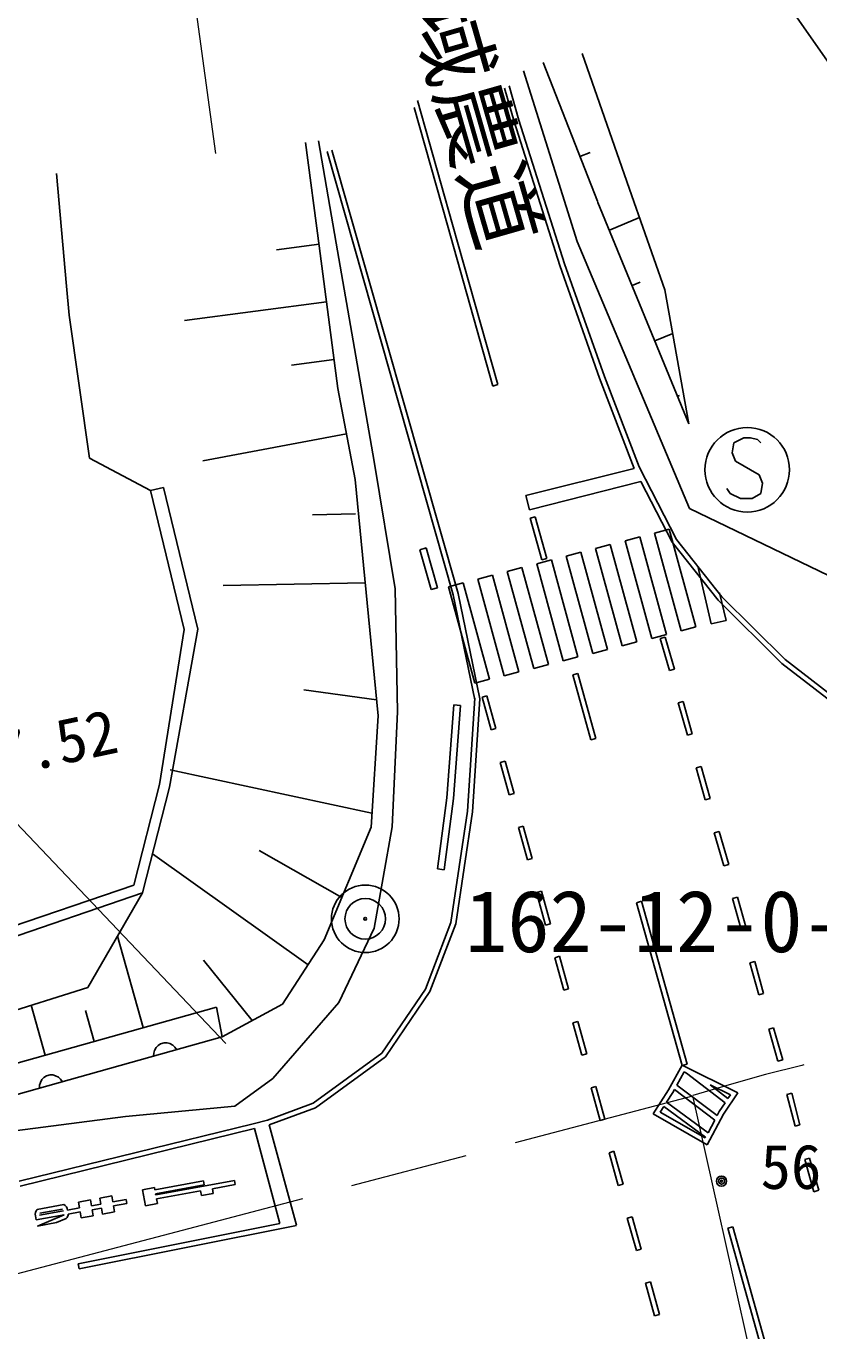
# Model space of a CAD drawing. Units: millimetres on the paper. Extents: x 40 to 680, y 20 to 380.
# Drawn here: x 194.76 to 218.21, y 302.55 to 341.17 of the extents above; entities that cross this region are included whole.
import ezdxf
from ezdxf.enums import TextEntityAlignment as Align

# ---------------------------------------------------------------- set-up
doc = ezdxf.new("R2010")
doc.units = ezdxf.units.MM
doc.linetypes.add('CHAIN', pattern=[18.5, 12, -1.5, 3.5, -1.5])
for name, color, linetype, lineweight in [('M-BGD', 7, 'Continuous', 25), ('M-BGD-EXST', 7, 'Continuous', 25), ('M-BMK', 2, 'CHAIN', 13), ('M-BMK-SRVR', 3, 'Continuous', 25), ('M-STR-HTXT', 7, 'Continuous', 13), ('M-STR-STRC', 7, 'Continuous', 25)]:
    doc.layers.add(name, color=color, linetype=linetype, lineweight=lineweight)
doc.styles.add('ＭＳ ゴシック', font='')
doc.styles.get('ＭＳ ゴシック').set_extended_font_data('MS Gothic')

msp = doc.modelspace()

# ---------------------------------------------------------------- linework, layer by layer
at = {"layer": 'M-BGD'}
for p, q in [((233.345, 318.766), (217.056, 342.15)), ((211.208, 340.357), (212.683, 336.144)), ((209.474, 339.848), (210.733, 335.833)), ((211.665, 335.982), (210.056, 340.088)), ((209.195, 338.339), (208.913, 339.331)), ((209.339, 338.382), (209.05, 339.398)), ((206.243, 338.757), (207.226, 335.273)), ((206.339, 338.968), (207.375, 335.296)), ((210.545, 334.081), (209.195, 338.339)), ((210.687, 334.129), (209.339, 338.382)), ((203.032, 337.72), (203.434, 334.667)), ((203.938, 334.747), (203.415, 337.77)), ((203.808, 337.496), (207.545, 324.375)), ((203.664, 337.455), (207.399, 324.339)), ((211.146, 337.307), (211.444, 337.424)), ((195.959, 333.473), (195.664, 336.8)), ((211.678, 335.95), (211.665, 335.982)), ((214.37, 329.394), (211.678, 335.95)), ((212.683, 336.144), (213.658, 333.361)), ((210.733, 335.833), (211.058, 334.795)), ((207.226, 335.273), (208.568, 330.515)), ((207.375, 335.296), (208.713, 330.556)), ((212.014, 335.13), (212.91, 335.498)), ((211.058, 334.795), (214.388, 326.891)), ((203.428, 334.711), (202.166, 334.545)), ((203.434, 334.667), (203.988, 330.443)), ((205.059, 328.277), (203.938, 334.747)), ((211.726, 330.748), (210.545, 334.081)), ((211.867, 330.8), (210.687, 334.129)), ((196.036, 332.608), (195.959, 333.473)), ((212.687, 333.492), (212.93, 333.591)), ((213.658, 333.361), (214.37, 329.394)), ((203.652, 333.004), (199.446, 332.451)), ((196.639, 328.382), (196.036, 332.608)), ((213.36, 331.853), (213.89, 332.07)), ((203.876, 331.296), (202.615, 331.131)), ((208.568, 330.515), (208.713, 330.556)), ((212.752, 328.074), (211.726, 330.748)), ((212.894, 328.123), (211.867, 330.8)), ((203.988, 330.443), (204.492, 327.753)), ((214.033, 330.214), (214.086, 330.236)), ((204.24, 329.098), (199.993, 328.303)), ((198.441, 327.42), (196.639, 328.382)), ((205.676, 324.514), (205.059, 328.277)), ((209.547, 327.274), (212.752, 328.074)), ((214.003, 325.977), (212.894, 328.123)), ((198.83, 327.514), (198.441, 327.42)), ((199.848, 323.319), (198.83, 327.514)), ((205.177, 320.753), (204.492, 327.753)), ((209.648, 326.85), (212.949, 327.69)), ((213.876, 325.895), (212.949, 327.69)), ((199.439, 323.31), (198.441, 327.42)), ((209.547, 327.274), (209.648, 326.85)), ((204.51, 326.73), (203.235, 326.706)), ((214.388, 326.891), (218.495, 324.907)), ((209.821, 326.643), (209.677, 326.603)), ((210.018, 325.372), (209.677, 326.603)), ((210.162, 325.412), (209.821, 326.643)), ((212.478, 325.935), (212.912, 326.054)), ((213.268, 323.045), (212.478, 325.935)), ((212.912, 326.054), (213.702, 323.164)), ((213.349, 326.162), (213.783, 326.281)), ((214.14, 323.267), (213.349, 326.162)), ((213.783, 326.281), (214.574, 323.385)), ((215.344, 324.277), (214.003, 325.977)), ((206.406, 325.667), (206.599, 325.723)), ((206.744, 324.49), (206.406, 325.667)), ((206.936, 324.545), (206.599, 325.723)), ((210.737, 325.481), (211.171, 325.599)), ((211.171, 325.599), (211.957, 322.721)), ((211.608, 325.708), (212.042, 325.826)), ((212.395, 322.824), (211.608, 325.708)), ((212.042, 325.826), (212.829, 322.943)), ((215.232, 324.177), (213.876, 325.895)), ((208.995, 325.026), (209.429, 325.145)), ((209.429, 325.145), (210.212, 322.279)), ((209.866, 325.253), (210.3, 325.372)), ((210.651, 322.381), (209.866, 325.253)), ((210.162, 325.412), (210.018, 325.372)), ((210.3, 325.372), (211.085, 322.5)), ((211.523, 322.603), (210.737, 325.481)), ((215.021, 323.48), (214.635, 325.18)), ((208.124, 324.799), (208.558, 324.918)), ((208.906, 321.939), (208.124, 324.799)), ((208.558, 324.918), (209.34, 322.057)), ((209.778, 322.16), (208.995, 325.026)), ((204.792, 324.687), (200.596, 324.611)), ((205.676, 324.514), (205.751, 320.875)), ((206.744, 324.49), (206.936, 324.545)), ((207.253, 324.572), (207.687, 324.691)), ((208.034, 321.717), (207.253, 324.572)), ((207.545, 324.375), (208.185, 321.263)), ((207.687, 324.691), (208.468, 321.836)), ((215.277, 324.396), (215.474, 323.574)), ((207.399, 324.339), (208.038, 321.233)), ((217.112, 322.307), (215.232, 324.177)), ((217.212, 322.42), (215.344, 324.277)), ((199.439, 323.31), (198.714, 318.718)), ((199.848, 323.319), (199.005, 318.644)), ((214.574, 323.385), (214.14, 323.267)), ((215.474, 323.574), (215.021, 323.48)), ((212.829, 322.943), (212.395, 322.824)), ((213.702, 323.164), (213.268, 323.045)), ((213.522, 323.045), (213.667, 323.086)), ((213.793, 322.093), (213.522, 323.045)), ((213.937, 322.134), (213.667, 323.086)), ((211.085, 322.5), (210.651, 322.381)), ((211.957, 322.721), (211.523, 322.603)), ((209.34, 322.057), (208.906, 321.939)), ((210.212, 322.279), (209.778, 322.16)), ((213.793, 322.093), (213.937, 322.134)), ((219.611, 320.378), (217.112, 322.307)), ((219.697, 320.502), (217.212, 322.42)), ((208.468, 321.836), (208.034, 321.717)), ((210.933, 321.97), (211.078, 322.011)), ((211.471, 320.048), (210.933, 321.97)), ((211.615, 320.088), (211.078, 322.011)), ((205.131, 321.227), (202.979, 321.527)), ((208.249, 321.306), (208.393, 321.346)), ((208.518, 320.341), (208.249, 321.306)), ((208.662, 320.381), (208.393, 321.346)), ((207.209, 318.332), (207.417, 321.079)), ((207.408, 318.311), (207.617, 321.064)), ((207.417, 321.079), (207.617, 321.064)), ((208.035, 321.273), (207.822, 317.932)), ((208.185, 321.263), (207.971, 317.916)), ((214.053, 321.136), (214.198, 321.176)), ((214.321, 320.182), (214.053, 321.136)), ((214.465, 320.223), (214.198, 321.176)), ((204.967, 317.465), (205.177, 320.753)), ((205.751, 320.875), (205.592, 317.471)), ((208.518, 320.341), (208.662, 320.381)), ((214.321, 320.182), (214.465, 320.223)), ((211.471, 320.048), (211.615, 320.088)), ((208.786, 319.378), (208.931, 319.418)), ((209.055, 318.414), (208.786, 319.378)), ((209.199, 318.454), (208.931, 319.418)), ((204.993, 317.878), (199.029, 319.16)), ((214.584, 319.219), (214.729, 319.26)), ((214.852, 318.266), (214.584, 319.219)), ((214.997, 318.307), (214.729, 319.26)), ((198.714, 318.718), (197.955, 315.747)), ((198.205, 315.516), (199.005, 318.644)), ((206.931, 316.224), (207.209, 318.332)), ((207.129, 316.198), (207.408, 318.311)), ((209.055, 318.414), (209.199, 318.454)), ((214.852, 318.266), (214.997, 318.307)), ((207.822, 317.932), (207.327, 314.641)), ((207.971, 317.916), (207.473, 314.602)), ((203.583, 314.129), (204.967, 317.465)), ((205.592, 317.471), (205.058, 314.471)), ((209.323, 317.453), (209.467, 317.493)), ((209.591, 316.49), (209.323, 317.453)), ((209.736, 316.531), (209.467, 317.493)), ((215.119, 317.29), (215.264, 317.331)), ((215.399, 316.312), (215.119, 317.29)), ((215.544, 316.353), (215.264, 317.331)), ((203.104, 313.389), (198.5, 316.67)), ((204.103, 315.381), (201.66, 316.765)), ((209.591, 316.49), (209.736, 316.531)), ((215.399, 316.312), (215.544, 316.353)), ((206.931, 316.224), (207.129, 316.198)), ((177.099, 308.613), (197.955, 315.747)), ((177.214, 308.335), (198.205, 315.516)), ((196.59, 312.716), (198.205, 315.516)), ((209.861, 315.524), (210.005, 315.565)), ((210.129, 314.562), (209.861, 315.524)), ((210.273, 314.603), (210.005, 315.565)), ((212.822, 315.225), (212.966, 315.266)), ((214.17, 310.408), (212.822, 315.225)), ((214.315, 310.449), (212.966, 315.266)), ((215.657, 315.349), (215.801, 315.389)), ((215.925, 314.401), (215.657, 315.349)), ((216.069, 314.441), (215.801, 315.389)), ((205.058, 314.471), (204.011, 312.275)), ((207.327, 314.641), (206.577, 312.665)), ((207.473, 314.602), (206.71, 312.596)), ((210.129, 314.562), (210.273, 314.603)), ((215.925, 314.401), (216.069, 314.441)), ((198.226, 311.527), (197.466, 314.234)), ((202.349, 312.226), (203.583, 314.129)), ((210.398, 313.598), (210.542, 313.638)), ((210.666, 312.637), (210.398, 313.598)), ((210.81, 312.677), (210.542, 313.638)), ((201.455, 311.741), (200.01, 313.527)), ((216.174, 313.449), (216.319, 313.488)), ((216.431, 312.497), (216.174, 313.449)), ((216.575, 312.536), (216.319, 313.488)), ((189.395, 310.441), (196.59, 312.716)), ((206.577, 312.665), (205.289, 310.767)), ((206.71, 312.596), (205.398, 310.661)), ((210.666, 312.637), (210.81, 312.677)), ((216.431, 312.497), (216.575, 312.536)), ((200.396, 312.136), (190.269, 309.294)), ((195.332, 310.715), (194.919, 312.188)), ((196.779, 311.121), (196.523, 312.033)), ((200.396, 312.136), (200.56, 311.255)), ((200.56, 311.255), (202.349, 312.226)), ((204.011, 312.275), (202.06, 310.026)), ((210.935, 311.673), (211.079, 311.713)), ((211.203, 310.709), (210.935, 311.673)), ((211.348, 310.749), (211.079, 311.713)), ((200.56, 311.255), (190.434, 308.413)), ((216.728, 311.482), (216.872, 311.523)), ((216.999, 310.538), (216.728, 311.482)), ((217.143, 310.579), (216.872, 311.523)), ((198.561, 310.854), (198.54, 310.775)), ((198.61, 310.94), (198.561, 310.854)), ((198.666, 311), (198.61, 310.94)), ((198.739, 311.049), (198.666, 311)), ((198.847, 311.08), (198.739, 311.049)), ((198.936, 311.075), (198.847, 311.08)), ((199.014, 311.054), (198.936, 311.075)), ((199.101, 311.005), (199.014, 311.054)), ((199.16, 310.949), (199.101, 311.005)), ((199.21, 310.876), (199.16, 310.949)), ((198.54, 310.775), (198.536, 310.687)), ((205.289, 310.767), (203.256, 309.291)), ((205.398, 310.661), (203.328, 309.157)), ((211.203, 310.709), (211.348, 310.749)), ((216.999, 310.538), (217.143, 310.579)), ((195.364, 310.102), (195.291, 310.052)), ((195.472, 310.132), (195.364, 310.102)), ((195.56, 310.128), (195.472, 310.132)), ((195.639, 310.106), (195.56, 310.128)), ((195.725, 310.058), (195.639, 310.106)), ((213.763, 309.682), (214.169, 310.415)), ((214.013, 309.825), (214.231, 310.217)), ((214.169, 310.415), (215.811, 309.6)), ((214.315, 310.449), (214.17, 310.408)), ((214.231, 310.217), (214.299, 310.183)), ((214.299, 310.183), (215.439, 309.306)), ((195.164, 309.828), (195.16, 309.739)), ((195.186, 309.907), (195.164, 309.828)), ((195.234, 309.993), (195.186, 309.907)), ((195.291, 310.052), (195.234, 309.993)), ((195.785, 310.002), (195.725, 310.058)), ((195.834, 309.929), (195.785, 310.002)), ((202.06, 310.026), (200.941, 309.2)), ((211.472, 309.745), (211.617, 309.785)), ((211.74, 308.783), (211.472, 309.745)), ((211.885, 308.823), (211.617, 309.785)), ((213.891, 309.605), (213.94, 309.692)), ((215.133, 308.793), (213.94, 309.692)), ((215.205, 308.927), (214.013, 309.825)), ((214.993, 309.839), (215.593, 309.541)), ((214.993, 309.839), (215.522, 309.432)), ((213.306, 308.974), (213.763, 309.682)), ((213.706, 309.317), (213.891, 309.605)), ((214.933, 308.417), (213.706, 309.317)), ((215.439, 309.306), (215.266, 309.043)), ((215.811, 309.6), (215.395, 308.966)), ((215.593, 309.541), (215.522, 309.432)), ((217.263, 309.549), (217.409, 309.587)), ((217.506, 308.616), (217.263, 309.549)), ((217.651, 308.654), (217.409, 309.587)), ((197.7, 308.897), (200.941, 309.2)), ((203.256, 309.291), (201.909, 308.794)), ((203.328, 309.157), (201.954, 308.65)), ((214.911, 308.056), (213.306, 308.974)), ((213.624, 309.191), (213.518, 309.025)), ((213.518, 309.025), (214.851, 308.263)), ((214.862, 308.284), (213.624, 309.191)), ((215.395, 308.966), (214.911, 308.056)), ((215.266, 309.043), (215.205, 308.927)), ((193.623, 308.37), (197.7, 308.897)), ((201.479, 308.682), (194.558, 306.981)), ((201.521, 308.538), (194.591, 306.835)), ((201.909, 308.794), (201.479, 308.682)), ((202.266, 305.731), (201.521, 308.538)), ((202.763, 305.677), (201.954, 308.65)), ((211.74, 308.783), (211.885, 308.823)), ((215.133, 308.793), (214.933, 308.417)), ((217.506, 308.616), (217.651, 308.654)), ((214.862, 308.284), (214.851, 308.263)), ((212.006, 307.827), (212.151, 307.867)), ((212.278, 306.856), (212.006, 307.827)), ((212.422, 306.896), (212.151, 307.867)), ((217.791, 307.623), (217.936, 307.664)), ((218.062, 306.673), (217.791, 307.623)), ((218.207, 306.714), (217.936, 307.664)), ((198.573, 306.729), (200.007, 306.991)), ((200.926, 306.999), (198.601, 306.575)), ((200.007, 306.991), (200.028, 306.872)), ((200.926, 306.999), (200.947, 306.881)), ((198.207, 306.728), (198.561, 306.792)), ((198.293, 306.255), (198.207, 306.728)), ((198.561, 306.792), (198.573, 306.729)), ((200.028, 306.872), (198.594, 306.611)), ((198.594, 306.611), (198.601, 306.575)), ((199.922, 306.694), (198.622, 306.457)), ((199.948, 306.556), (199.922, 306.694)), ((199.948, 306.556), (200.302, 306.621)), ((200.947, 306.881), (200.277, 306.759)), ((200.277, 306.759), (200.302, 306.621)), ((212.422, 306.896), (212.278, 306.856)), ((218.062, 306.673), (218.207, 306.714)), ((195.881, 306.289), (195.087, 306.144)), ((196.666, 306.432), (196.312, 306.367)), ((196.312, 306.367), (196.344, 306.19)), ((196.666, 306.432), (196.699, 306.255)), ((196.975, 306.305), (196.699, 306.255)), ((197.297, 306.547), (196.942, 306.482)), ((196.942, 306.482), (196.975, 306.305)), ((197.297, 306.547), (197.329, 306.37)), ((197.724, 306.441), (197.329, 306.37)), ((197.745, 306.323), (197.351, 306.251)), ((197.351, 306.251), (197.383, 306.074)), ((197.724, 306.441), (197.745, 306.323)), ((198.293, 306.255), (198.648, 306.319)), ((198.622, 306.457), (198.648, 306.319)), ((195.066, 305.835), (195.044, 305.953)), ((195.893, 305.986), (195.066, 305.835)), ((195.893, 305.986), (195.098, 305.657)), ((195.871, 306.104), (195.162, 305.975)), ((195.841, 306.159), (195.17, 306.037)), ((195.953, 305.881), (195.662, 305.76)), ((196.344, 306.19), (195.989, 306.125)), ((196.366, 306.072), (196.011, 306.007)), ((196.366, 306.072), (196.398, 305.894)), ((196.398, 305.894), (196.753, 305.959)), ((196.996, 306.187), (196.72, 306.136)), ((196.72, 306.136), (196.753, 305.959)), ((196.996, 306.187), (197.029, 306.009)), ((197.029, 306.009), (197.383, 306.074)), ((212.546, 305.893), (212.691, 305.933)), ((212.815, 304.928), (212.546, 305.893)), ((212.96, 304.969), (212.691, 305.933)), ((195.098, 305.657), (195.662, 305.76)), ((196.302, 304.535), (202.266, 305.731)), ((196.332, 304.388), (202.758, 305.676)), ((215.518, 305.596), (215.663, 305.636)), ((216.867, 300.78), (215.518, 305.596)), ((217.011, 300.821), (215.663, 305.636)), ((212.815, 304.928), (212.96, 304.969)), ((196.302, 304.535), (196.332, 304.388)), ((213.084, 303.964), (213.229, 304.004)), ((213.352, 303.002), (213.084, 303.964)), ((213.497, 303.042), (213.229, 304.004)), ((213.352, 303.002), (213.497, 303.042))]:
    msp.add_line(p, q, dxfattribs=at)
for radius in [0.15, 0.09, 0.03]:
    msp.add_circle((215.333, 306.985), radius, dxfattribs=at)
for centre, radius, start, end in [((195.789, 306.111), 0.2, 4.1335, 62.709), ((195.236, 306.01), 0.2, 137.9539, 196.5276), ((195.788, 306.032), 0.224, 317.4783, 353.5793)]:
    msp.add_arc(centre, radius, start, end, dxfattribs=at)
at = {"layer": 'M-BGD-EXST'}
for p, q in [((215.692, 328.837), (215.642, 328.537)), ((215.992, 328.987), (215.692, 328.837)), ((216.192, 328.987), (215.992, 328.987)), ((216.392, 328.937), (216.192, 328.987)), ((216.492, 328.837), (216.392, 328.937)), ((215.642, 328.537), (215.742, 328.287)), ((215.742, 328.287), (216.442, 327.887)), ((216.442, 327.887), (216.542, 327.637)), ((215.592, 327.337), (215.492, 327.487)), ((216.542, 327.637), (216.492, 327.337)), ((215.892, 327.187), (215.592, 327.337)), ((216.242, 327.187), (215.892, 327.187)), ((216.492, 327.337), (216.242, 327.187))]:
    msp.add_line(p, q, dxfattribs=at)
msp.add_circle((216.093, 328.037), 1.25, dxfattribs=at)
at = {"layer": 'M-BMK'}
msp.add_line((191.346, 303.412), (214.487, 309.514), dxfattribs=at)
msp.add_arc((230.15, 259.551), 52.361, 68.6667, 107.4062, dxfattribs=at)
at = {"layer": 'M-BMK-SRVR'}
for radius in [1, 0.6, 0.04]:
    msp.add_circle((204.796, 314.747), radius, dxfattribs=at)
at = {"layer": 'M-STR-HTXT'}
for p, q in [((200.376, 337.395), (197.553, 358.002)), ((221.029, 280.236), (214.487, 309.514))]:
    msp.add_line(p, q, dxfattribs=at)
at = {"layer": 'M-STR-STRC'}
msp.add_line((200.667, 311.059), (192.359, 319.805), dxfattribs=at)

# ---------------------------------------------------------------- texts
at = {"layer": 'M-BGD', "style": 'ＭＳ ゴシック'}
for s, height, rotation, p in [('広域農道', 1.833, 286, (204.953, 343.907)), ('47.52', 1.32, 12, (193.25, 318.366))]:
    msp.add_text(s, height=height, rotation=rotation, dxfattribs=at).set_placement(p, align=Align.BOTTOM_LEFT)
msp.add_text('56.19', height=1.32, dxfattribs=at).set_placement((216.487, 306.358), align=Align.BOTTOM_LEFT)
at = {"layer": 'M-BMK-SRVR', "style": 'ＭＳ ゴシック'}
msp.add_text('162-12-0-2', height=1.833, dxfattribs=at).set_placement((207.752, 313.211), align=Align.BOTTOM_LEFT)

doc.saveas('drawing.dxf')
